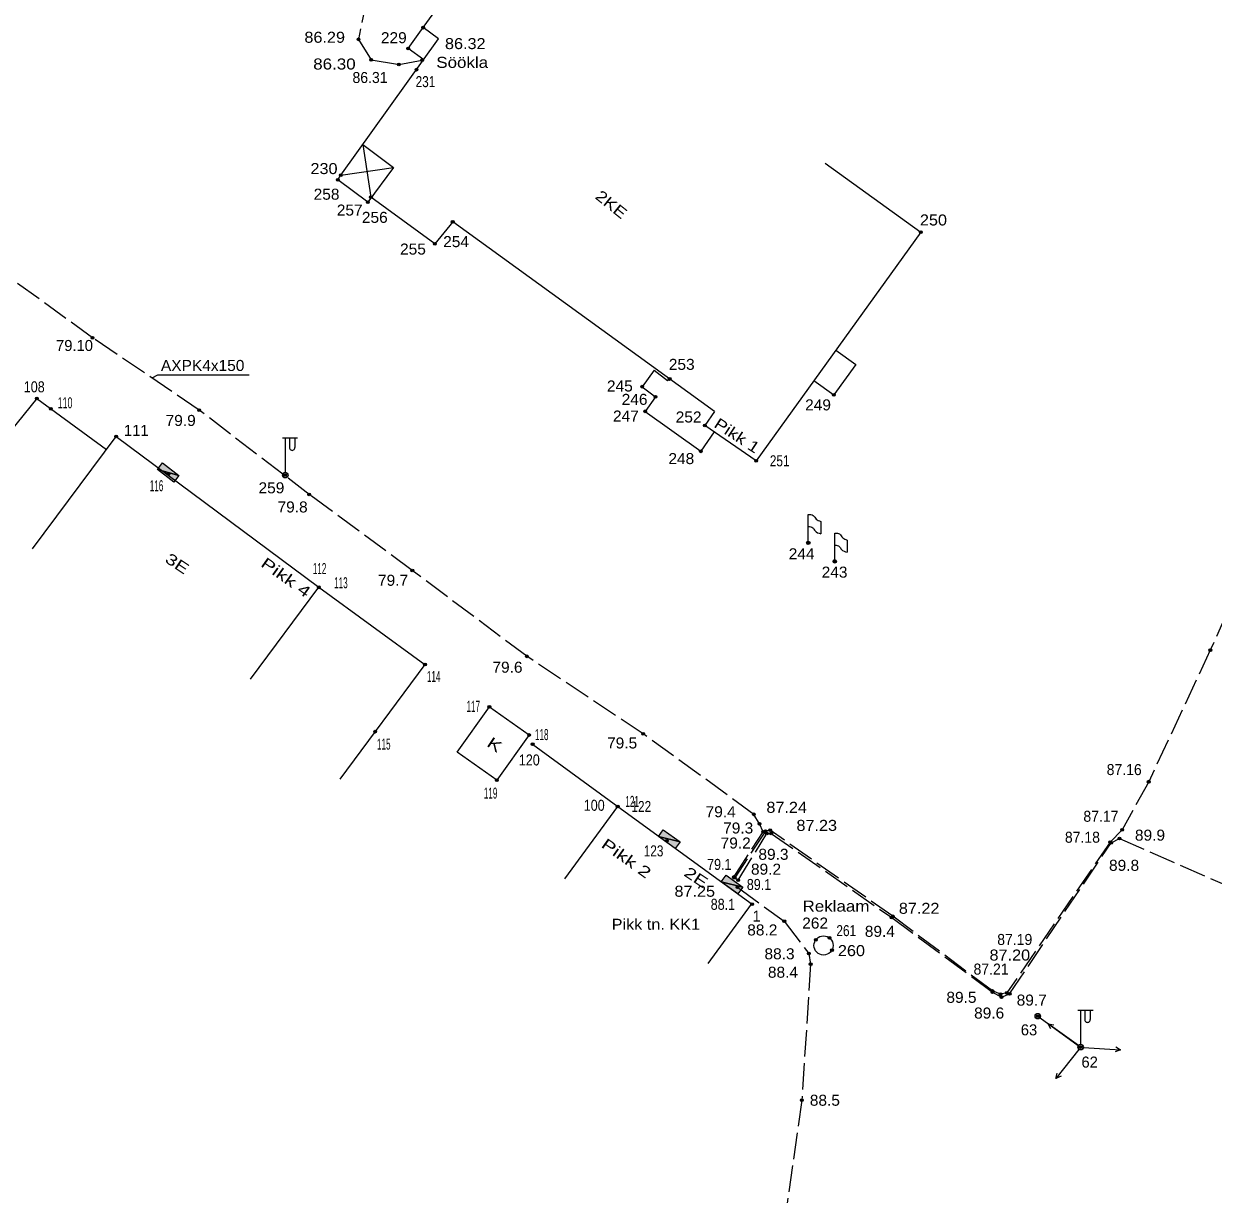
# Model space of a CAD drawing. Extents: x 642048 to 642352, y 6456237 to 6456686.
# Drawn here: x 642133.2 to 642219.5, y 6456321.8 to 6456406.7 of the extents above; entities that cross this region are included whole.
import ezdxf
from ezdxf.enums import TextEntityAlignment as Align

# ---------------------------------------------------------------- set-up
doc = ezdxf.new("R2010")
doc.units = 0
doc.header["$LTSCALE"] = 0.32
doc.header["$PDMODE"] = 32
doc.header["$PDSIZE"] = 0.16
doc.linetypes.add('LONG_DASHED', pattern=[7.5, 6, -1.5])
for name, color, linetype, lineweight in [('1', 7, 'Continuous', 13), ('11', 7, 'Continuous', 13), ('12', 7, 'Continuous', 13), ('2', 7, 'Continuous', 13), ('21', 7, 'Continuous', 13), ('27', 7, 'Continuous', 13), ('28', 7, 'Continuous', 13), ('3', 7, 'Continuous', 13), ('49', 7, 'Continuous', 13), ('54', 7, 'Continuous', 13)]:
    doc.layers.add(name, color=color, linetype=linetype, lineweight=lineweight)
doc.layers.add('57', color=7, linetype='Continuous')
doc.layers.add('62', color=7, linetype='Continuous')

msp = doc.modelspace()

# ---------------------------------------------------------------- hatches: boundary and pattern name
at = {"layer": '27'}
for points in [[(642142.9, 6456374.4), (642143.27, 6456374.87), (642144.45, 6456373.95)], [(642142.9, 6456374.4), (642144.45, 6456373.95), (642144.09, 6456373.47)], [(642179.25, 6456347.76), (642179.6, 6456348.24), (642180.82, 6456347.36)], [(642179.25, 6456347.76), (642180.82, 6456347.36), (642180.46, 6456346.88)], [(642183.8, 6456344.47), (642184.15, 6456344.95), (642185.37, 6456344.07)], [(642183.8, 6456344.47), (642185.37, 6456344.07), (642185.01, 6456343.59)]]:
    msp.add_hatch(color=256, dxfattribs=at).paths.add_polyline_path(points)
at = {"layer": '54'}
for points in [[(642162.27, 6456406.46, 1), (642162.07, 6456406.46, 1)], [(642157.58, 6456405.61, 1), (642157.38, 6456405.61, 1)], [(642161.19, 6456404.94, 1), (642160.99, 6456404.94, 1)], [(642158.51, 6456404.12, 1), (642158.31, 6456404.12, 1)], [(642162.21, 6456404.1, 1), (642162.01, 6456404.1, 1)], [(642160.52, 6456403.79, 1), (642160.32, 6456403.79, 1)], [(642161.8, 6456403.41, 1), (642161.6, 6456403.41, 1)], [(642156.09, 6456395.41, 1), (642155.89, 6456395.41, 1)], [(642156.3, 6456395.76, 1), (642156.1, 6456395.76, 1)], [(642158.26, 6456393.79, 1), (642158.06, 6456393.79, 1)], [(642158.49, 6456394.16, 1), (642158.29, 6456394.16, 1)], [(642164.42, 6456392.37, 1), (642164.22, 6456392.37, 1)], [(642198.39, 6456391.62, 1), (642198.19, 6456391.62, 1)], [(642163.13, 6456390.77, 1), (642162.93, 6456390.77, 1)], [(642138.29, 6456383.95, 1), (642138.09, 6456383.95, 1)], [(642180.16, 6456380.96, 1), (642179.96, 6456380.96, 1)], [(642178.16, 6456380.4, 1), (642177.96, 6456380.4, 1)], [(642134.24, 6456379.55, 1), (642134.04, 6456379.55, 1)], [(642134.25, 6456379.55, 1), (642134.05, 6456379.55, 1)], [(642179.14, 6456379.67, 1), (642178.94, 6456379.67, 1)], [(642192.08, 6456379.8, 1), (642191.88, 6456379.8, 1)], [(642135.27, 6456378.8, 1), (642135.07, 6456378.8, 1)], [(642146.02, 6456378.7, 1), (642145.82, 6456378.7, 1)], [(642178.38, 6456378.61, 1), (642178.18, 6456378.61, 1)], [(642182.72, 6456377.59, 1), (642182.52, 6456377.59, 1)], [(642140.01, 6456376.79, 1), (642139.81, 6456376.79, 1)], [(642182.43, 6456375.71, 1), (642182.23, 6456375.71, 1)], [(642186.43, 6456375.02, 1), (642186.23, 6456375.02, 1)], [(642143.79, 6456374.08, 1), (642143.59, 6456374.08, 1)], [(642152.27, 6456373.98, 1), (642152.07, 6456373.98, 1)], [(642154, 6456372.58, 1), (642153.8, 6456372.58, 1)], [(642190.22, 6456369.07, 1), (642190.02, 6456369.07, 1)], [(642161.49, 6456367.06, 1), (642161.29, 6456367.06, 1)], [(642192.14, 6456367.72, 1), (642191.94, 6456367.72, 1)], [(642154.7, 6456365.84, 1), (642154.5, 6456365.84, 1)], [(642154.7, 6456365.84, 1), (642154.5, 6456365.84, 1)], [(642219.39, 6456361.27, 1), (642219.19, 6456361.27, 1)], [(642162.41, 6456360.24, 1), (642162.21, 6456360.24, 1)], [(642169.79, 6456360.83, 1), (642169.59, 6456360.83, 1)], [(642167.08, 6456357.16, 1), (642166.88, 6456357.16, 1)], [(642158.79, 6456355.36, 1), (642158.59, 6456355.36, 1)], [(642169.96, 6456355.12, 1), (642169.76, 6456355.12, 1)], [(642178.24, 6456355.21, 1), (642178.04, 6456355.21, 1)], [(642170.22, 6456354.45, 1), (642170.02, 6456354.45, 1)], [(642167.62, 6456351.84, 1), (642167.42, 6456351.84, 1)], [(642214.92, 6456351.73, 1), (642214.72, 6456351.73, 1)], [(642176.39, 6456349.93, 1), (642176.19, 6456349.93, 1)], [(642176.39, 6456349.93, 1), (642176.19, 6456349.93, 1)], [(642176.4, 6456349.93, 1), (642176.2, 6456349.93, 1)], [(642186.27, 6456349.36, 1), (642186.07, 6456349.36, 1)], [(642186.68, 6456348.67, 1), (642186.48, 6456348.67, 1)], [(642186.95, 6456348.1, 1), (642186.75, 6456348.1, 1)], [(642187.12, 6456348.14, 1), (642186.92, 6456348.14, 1)], [(642187.22, 6456347.98, 1), (642187.02, 6456347.98, 1)], [(642187.45, 6456348.21, 1), (642187.25, 6456348.21, 1)], [(642187.53, 6456347.98, 1), (642187.33, 6456347.98, 1)], [(642212.99, 6456348.24, 1), (642212.79, 6456348.24, 1)], [(642179.96, 6456347.44, 1), (642179.76, 6456347.44, 1)], [(642212.12, 6456347.35, 1), (642211.92, 6456347.35, 1)], [(642212.2, 6456347.3, 1), (642212, 6456347.3, 1)], [(642212.8, 6456347.6, 1), (642212.6, 6456347.6, 1)], [(642184.81, 6456344.81, 1), (642184.61, 6456344.81, 1)], [(642184.88, 6456344.76, 1), (642184.68, 6456344.76, 1)], [(642185.13, 6456344.58, 1), (642184.93, 6456344.58, 1)], [(642185.08, 6456344.07, 1), (642184.88, 6456344.07, 1)], [(642186.14, 6456342.84, 1), (642185.94, 6456342.84, 1)], [(642196.27, 6456341.87, 1), (642196.07, 6456341.87, 1)], [(642196.35, 6456341.96, 1), (642196.15, 6456341.96, 1)], [(642188.48, 6456341.6, 1), (642188.28, 6456341.6, 1)], [(642190.77, 6456340.26, 1), (642190.57, 6456340.26, 1)], [(642191.76, 6456340.39, 1), (642191.56, 6456340.39, 1)], [(642191.94, 6456339.51, 1), (642191.74, 6456339.51, 1)], [(642190.26, 6456339.26, 1), (642190.06, 6456339.26, 1)], [(642190.39, 6456338.48, 1), (642190.19, 6456338.48, 1)], [(642203.58, 6456336.54, 1), (642203.38, 6456336.54, 1)], [(642203.59, 6456336.45, 1), (642203.39, 6456336.45, 1)], [(642204.16, 6456336.3, 1), (642203.96, 6456336.3, 1)], [(642204.24, 6456336.09, 1), (642204.04, 6456336.09, 1)], [(642204.63, 6456336.4, 1), (642204.43, 6456336.4, 1)], [(642204.83, 6456336.33, 1), (642204.63, 6456336.33, 1)], [(642206.87, 6456334.71, 1), (642206.67, 6456334.71, 1)], [(642209.98, 6456332.46, 1), (642209.78, 6456332.46, 1)], [(642189.75, 6456328.62, 1), (642189.55, 6456328.62, 1)]]:
    msp.add_hatch(color=256, dxfattribs=at).paths.add_polyline_path(points)

# ---------------------------------------------------------------- linework, layer by layer
at = {"layer": '1'}
for p, q in [((642163.3, 6456405.64), (642162.17, 6456406.46)), ((642156.2, 6456395.76), (642163.3, 6456405.64)), ((642191.34, 6456396.62), (642198.29, 6456391.62)), ((642183.32, 6456378.6), (642182.62, 6456377.59)), ((642133.82, 6456368.63), (642139.91, 6456376.79)), ((642139.91, 6456376.79), (642154.6, 6456365.84)), ((642149.64, 6456359.18), (642154.6, 6456365.84)), ((642172.45, 6456344.68), (642176.3, 6456349.93)), ((642176.3, 6456349.93), (642186.04, 6456342.84)), ((642182.86, 6456338.54), (642186, 6456342.83))]:
    msp.add_line(p, q, dxfattribs=at)
for points in [[(642162.17, 6456406.46), (642164.08, 6456409.1), (642165.23, 6456408.3), (642174.42, 6456420.99)], [(642162.22, 6456404.13), (642161.09, 6456404.94), (642162.17, 6456406.46)], [(642183.32, 6456378.6), (642164.32, 6456392.37), (642163.03, 6456390.77), (642158.39, 6456394.16)], [(642198.29, 6456391.62), (642186.33, 6456375.02), (642182.62, 6456377.59)], [(642178.93, 6456381.59), (642179.91, 6456380.86), (642180.06, 6456380.96)], [(642167.52, 6456351.84), (642164.64, 6456353.88), (642166.98, 6456357.16)], [(642166.98, 6456357.16), (642169.86, 6456355.12), (642167.52, 6456351.84)]]:
    msp.add_lwpolyline(points, dxfattribs=at)
msp.add_circle((642191.228, 6456339.843), 0.697, dxfattribs=at)
at = {"layer": '11'}
for p, q in [((642151.97, 6456376.68), (642153.07, 6456376.68)), ((642152.17, 6456376.68), (642152.17, 6456374.18)), ((642152.47, 6456376.68), (642152.47, 6456375.98)), ((642152.87, 6456376.68), (642152.87, 6456375.98)), ((642209.68, 6456335.16), (642210.78, 6456335.16)), ((642209.88, 6456335.16), (642209.88, 6456332.66)), ((642210.18, 6456335.16), (642210.18, 6456334.46)), ((642210.58, 6456335.16), (642210.58, 6456334.46))]:
    msp.add_line(p, q, dxfattribs=at)
for centre in [(642152.17, 6456373.98), (642209.88, 6456332.46)]:
    msp.add_circle(centre, 0.2, dxfattribs=at)
for centre in [(642152.67, 6456375.98), (642210.38, 6456334.46)]:
    msp.add_arc(centre, 0.2, 179.93931, 0.0607, dxfattribs=at)
at = {"layer": '12'}
for p, q in [((642206.77, 6456334.71), (642209.88, 6456332.46)), ((642209.72, 6456332.58), (642207.53, 6456334.16)), ((642209.76, 6456332.3), (642208.09, 6456330.18)), ((642210.08, 6456332.45), (642212.77, 6456332.28))]:
    msp.add_line(p, q, dxfattribs=at)
for points in [[(642207.72, 6456333.8), (642207.53, 6456334.16), (642207.94, 6456334.09)], [(642212.43, 6456332.48), (642212.77, 6456332.28), (642212.39, 6456332.12)], [(642208.46, 6456330.35), (642208.09, 6456330.18), (642208.18, 6456330.58)]]:
    msp.add_lwpolyline(points, dxfattribs=at)
for centre in [(642206.77, 6456334.71), (642209.88, 6456332.46), (642209.88, 6456332.46), (642209.88, 6456332.46)]:
    msp.add_circle(centre, 0.2, dxfattribs=at)
at = {"layer": '2'}
for p, q in [((642157.79, 6456397.97), (642160.03, 6456396.3)), ((642157.79, 6456397.97), (642158.39, 6456394.16)), ((642160.03, 6456396.3), (642158.16, 6456393.79)), ((642178.93, 6456381.59), (642178.06, 6456380.4)), ((642190.53, 6456380.85), (642191.98, 6456379.8)), ((642183.3, 6456377.12), (642182.33, 6456375.71))]:
    msp.add_line(p, q, dxfattribs=at)
for points in [[(642158.16, 6456393.79), (642155.99, 6456395.41), (642156.2, 6456395.76), (642160.03, 6456396.3)], [(642192.12, 6456383.06), (642193.58, 6456382.01), (642191.98, 6456379.8)], [(642178.06, 6456380.4), (642179.04, 6456379.67), (642178.28, 6456378.61), (642182.33, 6456375.71)]]:
    msp.add_lwpolyline(points, dxfattribs=at)
at = {"layer": '21', "linetype": 'LONG_DASHED', "lineweight": 25}
for points in [[(642224.74, 6456453.2), (642215.95, 6456448.87), (642208.81, 6456445.34), (642191.85, 6456438.56), (642182.42, 6456434.1), (642179.52, 6456432.43), (642177.65, 6456430.49), (642173.91, 6456426), (642171.36, 6456421.93), (642166.19, 6456414.6), (642162.4, 6456410.48), (642161.43, 6456410.31), (642158.73, 6456411.47), (642157.72, 6456411.51), (642157.52, 6456410.44), (642158.12, 6456408.72), (642157.48, 6456405.61), (642158.41, 6456404.12), (642160.42, 6456403.79), (642162.11, 6456404.1)], [(642184.71, 6456344.81), (642186.85, 6456348.1), (642186.58, 6456348.67), (642186.17, 6456349.36), (642178.14, 6456355.21), (642169.69, 6456360.83), (642161.39, 6456367.06), (642153.9, 6456372.58), (642145.92, 6456378.7), (642138.19, 6456383.95), (642129.85, 6456390), (642122.89, 6456394.58), (642115.22, 6456400.61), (642114.49, 6456400.61), (642113.36, 6456399.95), (642111.6, 6456397.44)], [(642223.41, 6456370.62), (642219.29, 6456361.27), (642214.82, 6456351.73), (642212.89, 6456348.24), (642212.02, 6456347.35), (642204.53, 6456336.4), (642204.06, 6456336.3), (642203.48, 6456336.54), (642196.25, 6456341.96), (642187.35, 6456348.21), (642187.02, 6456348.14), (642184.78, 6456344.76)], [(642185.03, 6456344.58), (642187.12, 6456347.98), (642187.43, 6456347.98), (642196.17, 6456341.87), (642203.49, 6456336.45), (642204.14, 6456336.09), (642204.73, 6456336.33), (642212.1, 6456347.3), (642212.7, 6456347.6), (642222.05, 6456343.51), (642231.39, 6456339.83), (642242.94, 6456334.88), (642243.83, 6456334.82), (642251.39, 6456334.1), (642255.68, 6456332.72), (642265, 6456328.74), (642271.15, 6456326.02)], [(642184.98, 6456344.07), (642188.38, 6456341.6), (642190.16, 6456339.26), (642190.29, 6456338.48), (642189.65, 6456328.62), (642188.29, 6456319.05), (642186.96, 6456308.86), (642185.43, 6456299.62), (642184.03, 6456289.76), (642183.13, 6456280.9), (642183.48, 6456280.31), (642191.33, 6456276.78), (642199.33, 6456271.98), (642207.62, 6456265.88), (642216.37, 6456258.96)]]:
    msp.add_lwpolyline(points, dxfattribs=at)
at = {"layer": '21'}
msp.add_lwpolyline([(642149.55, 6456381.24), (642142.91, 6456381.24), (642142.49, 6456381.03)], dxfattribs=at)
at = {"layer": '27'}
for points in [[(642142.9, 6456374.4), (642143.27, 6456374.87), (642144.45, 6456373.95)], [(642142.9, 6456374.4), (642144.45, 6456373.95), (642144.09, 6456373.47)], [(642179.25, 6456347.76), (642179.6, 6456348.24), (642180.82, 6456347.36)], [(642179.25, 6456347.76), (642180.82, 6456347.36), (642180.46, 6456346.88)], [(642183.8, 6456344.47), (642184.15, 6456344.95), (642185.37, 6456344.07)], [(642183.8, 6456344.47), (642185.37, 6456344.07), (642185.01, 6456343.59)]]:
    msp.add_lwpolyline(points, close=True, dxfattribs=at)
at = {"layer": '28'}
for p, q in [((642134.14, 6456379.55), (642128.89, 6456373.07)), ((642134.14, 6456379.55), (642139.21, 6456375.85)), ((642170.12, 6456354.45), (642176.29, 6456349.93))]:
    msp.add_line(p, q, dxfattribs=at)
msp.add_lwpolyline([(642154.6, 6456365.84), (642162.31, 6456360.24), (642156.13, 6456351.91)], dxfattribs=at)
at = {"layer": '3'}
for p, q in [((642190.12, 6456369.2), (642190.12, 6456371.12)), ((642191.02, 6456370.62), (642191.02, 6456369.73)), ((642192.04, 6456367.85), (642192.04, 6456369.77)), ((642192.94, 6456369.27), (642192.94, 6456368.38))]:
    msp.add_line(p, q, dxfattribs=at)
for centre in [(642190.12, 6456369.07), (642192.04, 6456367.72)]:
    msp.add_circle(centre, 0.126, dxfattribs=at)
for points in [[(642190.12, 6456371.12), (642190.47, 6456371.06), (642190.7, 6456370.79), (642191.02, 6456370.62)], [(642190.12, 6456370.25), (642190.45, 6456370.16), (642190.61, 6456369.93), (642191.02, 6456369.73)], [(642192.04, 6456369.77), (642192.39, 6456369.71), (642192.62, 6456369.44), (642192.94, 6456369.27)], [(642192.04, 6456368.9), (642192.37, 6456368.81), (642192.53, 6456368.58), (642192.94, 6456368.38)]]:
    msp.add_spline(points, degree=3, dxfattribs=at)
at = {"layer": '54'}
for centre in [(642162.17, 6456406.46), (642157.48, 6456405.61), (642161.09, 6456404.94), (642158.41, 6456404.12), (642162.11, 6456404.1), (642160.42, 6456403.79), (642161.7, 6456403.41), (642155.99, 6456395.41), (642156.2, 6456395.76), (642158.16, 6456393.79), (642158.39, 6456394.16), (642164.32, 6456392.37), (642198.29, 6456391.62), (642163.03, 6456390.77), (642138.19, 6456383.95), (642180.06, 6456380.96), (642178.06, 6456380.4), (642134.14, 6456379.55), (642134.15, 6456379.55), (642179.04, 6456379.67), (642191.98, 6456379.8), (642135.17, 6456378.8), (642145.92, 6456378.7), (642178.28, 6456378.61), (642182.62, 6456377.59), (642139.91, 6456376.79), (642182.33, 6456375.71), (642186.33, 6456375.02), (642143.69, 6456374.08), (642152.17, 6456373.98), (642153.9, 6456372.58), (642190.12, 6456369.07), (642161.39, 6456367.06), (642192.04, 6456367.72), (642154.6, 6456365.84), (642154.6, 6456365.84), (642219.29, 6456361.27), (642162.31, 6456360.24), (642169.69, 6456360.83), (642166.98, 6456357.16), (642158.69, 6456355.36), (642169.86, 6456355.12), (642178.14, 6456355.21), (642170.12, 6456354.45), (642167.52, 6456351.84), (642214.82, 6456351.73), (642176.29, 6456349.93), (642176.29, 6456349.93), (642176.3, 6456349.93), (642186.17, 6456349.36), (642186.58, 6456348.67), (642186.85, 6456348.1), (642187.02, 6456348.14), (642187.12, 6456347.98), (642187.35, 6456348.21), (642187.43, 6456347.98), (642212.89, 6456348.24), (642179.86, 6456347.44), (642212.02, 6456347.35), (642212.1, 6456347.3), (642212.7, 6456347.6), (642184.71, 6456344.81), (642184.78, 6456344.76), (642185.03, 6456344.58), (642184.98, 6456344.07), (642186.04, 6456342.84), (642196.17, 6456341.87), (642196.25, 6456341.96), (642188.38, 6456341.6), (642190.67, 6456340.26), (642191.66, 6456340.39), (642191.84, 6456339.51), (642190.16, 6456339.26), (642190.29, 6456338.48), (642203.48, 6456336.54), (642203.49, 6456336.45), (642204.06, 6456336.3), (642204.14, 6456336.09), (642204.53, 6456336.4), (642204.73, 6456336.33), (642206.77, 6456334.71), (642209.88, 6456332.46), (642189.65, 6456328.62)]:
    msp.add_circle(centre, 0.1, dxfattribs=at)
for p in [(642162.17, 6456406.46), (642157.48, 6456405.61), (642161.09, 6456404.94), (642158.41, 6456404.12), (642162.11, 6456404.1), (642160.42, 6456403.79), (642161.7, 6456403.41), (642155.99, 6456395.41), (642156.2, 6456395.76), (642158.16, 6456393.79), (642158.39, 6456394.16), (642164.32, 6456392.37), (642198.29, 6456391.62), (642163.03, 6456390.77), (642138.19, 6456383.95), (642180.06, 6456380.96), (642178.06, 6456380.4), (642134.14, 6456379.55), (642134.15, 6456379.55), (642179.04, 6456379.67), (642191.98, 6456379.8), (642135.17, 6456378.8), (642145.92, 6456378.7), (642178.28, 6456378.61), (642182.62, 6456377.59), (642139.91, 6456376.79), (642182.33, 6456375.71), (642186.33, 6456375.02), (642143.69, 6456374.08), (642152.17, 6456373.98), (642153.9, 6456372.58), (642190.12, 6456369.07), (642161.39, 6456367.06), (642192.04, 6456367.72), (642154.6, 6456365.84), (642219.29, 6456361.27), (642162.31, 6456360.24), (642169.69, 6456360.83), (642166.98, 6456357.16), (642158.69, 6456355.36), (642169.86, 6456355.12), (642178.14, 6456355.21), (642170.12, 6456354.45), (642167.52, 6456351.84), (642214.82, 6456351.73), (642176.29, 6456349.93), (642176.3, 6456349.93), (642186.17, 6456349.36), (642186.58, 6456348.67), (642186.85, 6456348.1), (642187.02, 6456348.14), (642187.12, 6456347.98), (642187.35, 6456348.21), (642187.43, 6456347.98), (642212.89, 6456348.24), (642179.86, 6456347.44), (642212.02, 6456347.35), (642212.1, 6456347.3), (642212.7, 6456347.6), (642184.71, 6456344.81), (642184.78, 6456344.76), (642185.03, 6456344.58), (642184.98, 6456344.07), (642186.04, 6456342.84), (642196.17, 6456341.87), (642196.25, 6456341.96), (642188.38, 6456341.6), (642190.67, 6456340.26), (642191.66, 6456340.39), (642191.84, 6456339.51), (642190.16, 6456339.26), (642190.29, 6456338.48), (642203.48, 6456336.54), (642203.49, 6456336.45), (642204.06, 6456336.3), (642204.14, 6456336.09), (642204.53, 6456336.4), (642204.73, 6456336.33), (642206.77, 6456334.71), (642209.88, 6456332.46), (642189.65, 6456328.62)]:
    msp.add_point(p, dxfattribs=at)

# ---------------------------------------------------------------- texts
at = {"layer": '21', "width": 1.05}
msp.add_text('AXPK4x150', height=0.8, dxfattribs=at).set_placement((642143.15, 6456381.54))
at = {"layer": '49'}
for s, width, p in [('86.29', 1.1, (642153.56, 6456405.36)), ('86.32', 1.1, (642163.76, 6456404.9)), ('86.30', 1.15, (642154.2, 6456403.42)), ('86.31', 0.95, (642157.05, 6456402.44)), ('79.9', 1.05, (642143.49, 6456377.55)), ('79.8', 1.05, (642151.61, 6456371.27)), ('79.7', 1.05, (642158.9, 6456365.95)), ('79.6', 1.05, (642167.2, 6456359.64)), ('79.5', 1.05, (642175.52, 6456354.14)), ('87.16', 0.95, (642211.77, 6456352.21)), ('79.4', 1.05, (642182.67, 6456349.15)), ('87.24', 1.1, (642187.08, 6456349.47)), ('87.23', 1.1, (642189.26, 6456348.16)), ('87.17', 0.95, (642210.08, 6456348.82)), ('79.3', 1.05, (642183.94, 6456347.97)), ('87.18', 0.95, (642208.74, 6456347.3)), ('89.9', 1.05, (642213.82, 6456347.45)), ('79.2', 1.05, (642183.76, 6456346.88)), ('89.3', 1.05, (642186.5, 6456346.06)), ('79.1', 0.85, (642182.78, 6456345.33)), ('89.2', 1.05, (642185.96, 6456344.98)), ('89.8', 1.05, (642211.94, 6456345.26)), ('89.1', 0.85, (642185.66, 6456343.87)), ('87.25', 1.1, (642180.41, 6456343.38)), ('88.1', 0.85, (642183.04, 6456342.43)), ('87.22', 1.1, (642196.69, 6456342.14)), ('88.2', 1.05, (642185.69, 6456340.57)), ('89.4', 1.05, (642194.22, 6456340.47)), ('87.19', 0.95, (642203.83, 6456339.88)), ('88.3', 1.05, (642186.94, 6456338.84)), ('87.20', 1.1, (642203.27, 6456338.75)), ('87.21', 0.95, (642202.11, 6456337.73)), ('88.4', 1.05, (642187.19, 6456337.5)), ('89.5', 1.05, (642200.14, 6456335.68)), ('89.7', 1.05, (642205.24, 6456335.48)), ('89.6', 1.05, (642202.15, 6456334.54)), ('88.5', 1.05, (642190.23, 6456328.21))]:
    msp.add_text(s, height=0.8, dxfattribs=dict(at, width=width)).set_placement(p)
msp.add_text('79.10', height=0.8, dxfattribs=at).set_placement((642135.54, 6456382.99))
at = {"layer": '57'}
for s, width, p in [('Söökla', 1.15, (642165.01, 6456403.54)), ('Reklaam', 1.15, (642192.13, 6456342.3)), ('Pikk tn. KK1', 1.1, (642179.06, 6456340.98))]:
    msp.add_text(s, height=0.8, dxfattribs=dict(at, width=width)).set_placement(p, align=Align.CENTER)
for s, rotation, width, p in [('2KE', 321.207, 1.25, (642175.579, 6456393.317)), ('Pikk 1', 326.817, 1.25, (642184.731, 6456376.518)), ('3E', 326.313, 1.35, (642144.113, 6456367.228)), ('Pikk 4', 324.586, 1.4, (642151.988, 6456366.232)), ('K', 326.313, 1.4, (642167.143, 6456354.085)), ('Pikk 2', 324.586, 1.4, (642176.688, 6456345.842)), ('2E', 326.313, 1.35, (642181.763, 6456344.458))]:
    msp.add_text(s, height=0.8, rotation=rotation, dxfattribs=dict(at, width=width)).set_placement(p, align=Align.CENTER)
at = {"layer": '62'}
for s, width, p in [('229', 1.05, (642159.11, 6456405.33)), ('231', 0.8, (642161.63, 6456402.14)), ('230', 1.1, (642154, 6456395.83)), ('258', 1.05, (642154.23, 6456393.97)), ('257', 1.05, (642155.91, 6456392.82)), ('256', 1.05, (642157.73, 6456392.29)), ('250', 1.1, (642198.22, 6456392.1)), ('254', 1.05, (642163.63, 6456390.53)), ('255', 1.05, (642160.5, 6456389.99)), ('253', 1.05, (642180, 6456381.62)), ('108', 0.85, (642133.2, 6456379.99)), ('245', 1.05, (642175.51, 6456380.05)), ('110', 0.6, (642135.66, 6456378.83)), ('246', 1.05, (642176.58, 6456379.08)), ('249', 1.05, (642189.89, 6456378.68)), ('247', 1.05, (642175.95, 6456377.87)), ('252', 1.05, (642180.5, 6456377.8)), ('248', 1.05, (642179.97, 6456374.78)), ('251', 0.8, (642187.33, 6456374.62)), ('116', 0.55, (642142.34, 6456372.81)), ('259', 1.05, (642150.23, 6456372.66)), ('244', 1.05, (642188.7, 6456367.87)), ('112', 0.55, (642154.17, 6456366.8)), ('243', 1.05, (642191.09, 6456366.54)), ('113', 0.55, (642155.72, 6456365.77)), ('114', 0.55, (642162.45, 6456358.97)), ('117', 0.55, (642165.32, 6456356.8)), ('118', 0.55, (642170.29, 6456354.75)), ('115', 0.55, (642158.83, 6456354.06)), ('120', 0.85, (642169.12, 6456352.91)), ('119', 0.55, (642166.58, 6456350.5)), ('121', 0.55, (642176.85, 6456349.9)), ('100', 0.85, (642173.83, 6456349.62)), ('122', 0.8, (642177.29, 6456349.53)), ('123', 0.8, (642178.18, 6456346.31)), ('262', 1.05, (642189.68, 6456341.07)), ('261', 0.8, (642192.16, 6456340.52)), ('260', 1.1, (642192.27, 6456339.07))]:
    msp.add_text(s, height=0.8, dxfattribs=dict(at, width=width)).set_placement(p)
for s, p in [('111', (642140.47, 6456376.83)), ('1', (642186.07, 6456341.57)), ('63', (642205.54, 6456333.32)), ('62', (642209.94, 6456330.98))]:
    msp.add_text(s, height=0.8, dxfattribs=at).set_placement(p)

doc.saveas('drawing.dxf')
